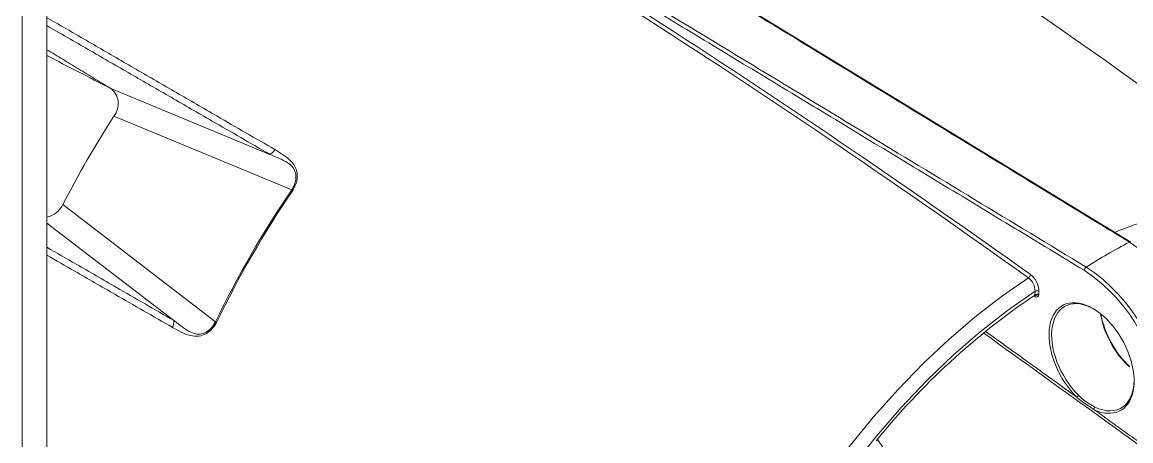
# Model space of a CAD drawing. Extents: x 8 to 113, y 2 to 87.
# Drawn here: x 77.36 to 83.32, y 7.74 to 9.99 of the extents above; entities that cross this region are included whole.
import ezdxf

# ---------------------------------------------------------------- set-up
doc = ezdxf.new("R2010")
doc.units = 0
doc.header["$MEASUREMENT"] = 0
doc.layers.add('OBJECT', color=7, linetype='CONTINUOUS')

msp = doc.modelspace()

# ---------------------------------------------------------------- linework, layer by layer
at = {"layer": 'OBJECT', "linetype": 'Continuous', "lineweight": 15}
for p, q in [((77.4947, 5.7086), (77.4947, 13.0351)), ((77.3618, 5.6319), (77.3618, 12.9584)), ((77.8346, 9.6367), (78.6932, 9.2804)), ((77.8548, 9.4865), (78.8108, 9.09)), ((77.5798, 9.0102), (78.4012, 8.3806)), ((77.4947, 8.9103), (78.1776, 8.3872)), ((82.8066, 8.5244), (82.8071, 8.5455)), ((82.8282, 8.5452), (82.8278, 8.5268)), ((82.8073, 8.5196), (82.8073, 8.5196)), ((82.1205, 7.5199), (81.9597, 7.7487))]:
    msp.add_line(p, q, dxfattribs=at)
at = {"layer": 'OBJECT', "linetype": 'Continuous', "lineweight": 15, "flags": 128}
for points in [[(83.3216, 8.8094), (82.5408, 9.2854), (80.3271, 10.635)], [(83.2411, 8.8642), (83.3406, 8.9009), (83.4814, 8.9429), (83.6196, 8.9725), (83.7546, 8.9894), (83.8856, 8.9936), (84.0121, 8.985), (84.1335, 8.9637), (84.2492, 8.9298), (84.2992, 8.9105)], [(80.9121, 5.9257), (80.9658, 6.1121), (81.0285, 6.2991), (81.1, 6.486), (81.1799, 6.6717), (81.2679, 6.8554), (81.3635, 7.0364), (81.4663, 7.2137), (81.5758, 7.3865), (81.6915, 7.554), (81.8129, 7.7154), (81.9394, 7.8701), (82.0705, 8.0172), (82.2054, 8.1561), (82.3436, 8.2861), (82.4845, 8.4067), (82.6273, 8.5172), (82.7715, 8.6172)], [(82.8071, 8.5455), (82.6587, 8.4419), (82.5119, 8.327), (82.3672, 8.2013), (82.2256, 8.0655), (82.0877, 7.9202), (81.9542, 7.7663), (81.8258, 7.6045), (81.7032, 7.4357), (81.5869, 7.2607), (81.4777, 7.0803), (81.3759, 6.8956), (81.2823, 6.7075), (81.1972, 6.5169), (81.121, 6.3248), (81.0543, 6.1323), (80.9972, 5.9402)], [(82.8044, 8.518), (82.8059, 8.5189), (82.8076, 8.5196)]]:
    msp.add_lwpolyline(points, dxfattribs=at)
at = {"layer": 'OBJECT', "linetype": 'Continuous', "lineweight": 15}
for centre, radius, start, end in [((53.1883, -32.7807), 50.8818, 54.45018, 60.03199), ((53.5103, -32.2783), 50.306, 54.41677, 60.06412), ((64.8233, -16.083), 31.7217, 51.58312, 57.31953), ((86.6044, 27.0332), 19.4819, 242.12164, 243.2467), ((77.7748, 9.5522), 0.1035, 320.5785, 54.72733), ((82.9405, 6.2327), 6.0375, 147.38935, 152.61065), ((83.3829, 5.9774), 5.531, 145.75329, 154.2467), ((83.5598, 5.8752), 5.7286, 145.9009, 154.0991), ((79.014, 9.4247), 0.3916, 238.74754, 239.65042), ((77.4693, 9.063), 0.1224, 281.96475, 334.44836), ((84.7327, 6.0842), 3.0716, 117.49547, 122.49915), ((82.7802, 7.9916), 0.9766, 3.68812, 56.82053), ((83.0958, 8.6551), 0.0239, 124.34304, 174.81963), ((82.5652, 7.8934), 0.9167, 1.00012, 56.43823), ((82.5697, 7.8949), 0.9334, 0.87336, 56.6875), ((82.757, 8.6389), 0.0261, 303.87702, 349.29064), ((82.7185, 8.5463), 0.0886, 359.50207, 53.21638), ((82.7153, 8.5434), 0.1129, 0.92422, 53.41461), ((84.9969, 5.2805), 3.9141, 124.02777, 141.048), ((82.7998, 8.5232), 0.00684, 310.70212, 9.80917), ((82.8192, 8.5076), 0.021, 65.76543, 127.00877), ((82.8173, 8.5243), 0.0236, 62.50942, 115.8291), ((82.8303, 8.4868), 0.0401, 93.51233, 124.56783), ((82.7998, 8.516), 0.00667, 357.40134, 25.80278), ((83.6622, 8.5117), 0.5103, 189.7609, 226.59635), ((83.6881, 8.5267), 0.5373, 191.16373, 226.23138), ((78.2142, 8.0394), 0.3891, 60.35777, 61.26635), ((83.0537, 7.9655), 0.023, 120.38899, 155.59596), ((83.1374, 7.9103), 0.0145, 123.48561, 180.93997), ((83.2032, 8.0528), 0.1638, 240.65341, 284.44271)]:
    msp.add_arc(centre, radius, start, end, dxfattribs=at)
for centre, major_axis, ratio, start_param, end_param in [((83.111, 8.1862), (-0.1553, 0.2827), 0.593785, 3.015476, 8.328686), ((83.1181, 8.1901), (-0.1503, 0.274), 0.594304, 5.497205, 8.32911), ((83.1181, 8.1901), (-0.1503, 0.274), 0.594304, 2.447134, 3.954598)]:
    msp.add_ellipse(centre, major_axis=major_axis, ratio=ratio, start_param=start_param, end_param=end_param, dxfattribs=at)
for points, knots in [([(83.3146, 8.8089), (83.3075, 8.8132), (83.2723, 8.8347), (83.1241, 8.9251), (82.5314, 9.2864), (81.5685, 9.8734), (80.7185, 10.3916), (80.3201, 10.6345)], [0, 0, 0, 0, 0.007069, 0.035343, 0.14844, 0.600828, 1, 1, 1, 1]), ([(80.0768, 10.4941), (80.0839, 10.4898), (80.1193, 10.4683), (80.268, 10.3783), (80.8629, 10.0183), (81.8293, 9.4333), (82.6824, 8.9169), (83.0823, 8.6749)], [0, 0, 0, 0, 0.007069, 0.035343, 0.14844, 0.600828, 1, 1, 1, 1]), ([(77.4947, 10.0149), (77.5469, 9.9848), (77.6703, 9.9135), (77.8304, 9.8209), (78.0102, 9.717), (78.1905, 9.6126), (78.4391, 9.4688), (78.6164, 9.3662), (78.7209, 9.3057)], [0, 0, 0, 0, 0.129137, 0.305646, 0.3939, 0.570407, 0.746916, 1, 1, 1, 1]), ([(78.6933, 9.2803), (78.5887, 9.3407), (78.4111, 9.4433), (78.1621, 9.587), (77.9814, 9.6912), (77.8014, 9.7951), (77.6509, 9.882), (77.5371, 9.9477), (77.4947, 9.9722)], [0, 0, 0, 0, 0.259361, 0.440246, 0.621128, 0.71157, 0.892453, 1, 1, 1, 1]), ([(78.7209, 9.3057), (78.7166, 9.3003), (78.708, 9.2894), (78.6982, 9.2834), (78.6933, 9.2803)], [0, 0, 0, 0, 0.5, 1, 1, 1, 1]), ([(78.7209, 9.3057), (78.7218, 9.3052), (78.7524, 9.2874), (78.7967, 9.2606), (78.8344, 9.2097), (78.8432, 9.1675), (78.8374, 9.1253), (78.8232, 9.0996), (78.8161, 9.0868)], [0, 0, 0, 0, 0.01186, 0.400275, 0.577865, 0.721206, 0.860697, 1, 1, 1, 1]), ([(78.8108, 9.09), (78.8108, 9.09), (78.8186, 9.1014), (78.8305, 9.1267), (78.8356, 9.1642), (78.8295, 9.1884), (78.818, 9.2107), (78.8063, 9.223), (78.7793, 9.2418), (78.7449, 9.2589), (78.7103, 9.2737), (78.6932, 9.2804), (78.6932, 9.2804)], [0, 0, 0, 0, 0.000008, 0.1383139, 0.2766051, 0.3967327, 0.4171423, 0.5701768, 0.5911048, 0.7951279, 0.9999922, 1, 1, 1, 1]), ([(77.4947, 8.7814), (77.5472, 8.7511), (77.6714, 8.6794), (77.8988, 8.5481), (78.0744, 8.4467), (78.1776, 8.3871)], [0, 0, 0, 0, 0.232041, 0.548676, 1, 1, 1, 1]), ([(78.1694, 8.3506), (78.0662, 8.41), (77.8906, 8.5111), (77.666, 8.6405), (77.5445, 8.7105), (77.4947, 8.7392)], [0, 0, 0, 0, 0.45665, 0.777025, 1, 1, 1, 1]), ([(82.8278, 8.5268), (82.8278, 8.5267), (82.8274, 8.5258), (82.8265, 8.524), (82.8249, 8.5207), (82.8224, 8.5167), (82.8181, 8.5137), (82.8126, 8.513), (82.8085, 8.5148), (82.8064, 8.5157)], [0, 0, 0, 0, 0.004583, 0.103029, 0.201438, 0.395254, 0.602166, 0.800953, 1, 1, 1, 1]), ([(78.1694, 8.3506), (78.172, 8.357), (78.1771, 8.3699), (78.1775, 8.3814), (78.1776, 8.3871)], [0, 0, 0, 0, 0.5, 1, 1, 1, 1]), ([(78.4066, 8.3776), (78.3991, 8.3651), (78.384, 8.3401), (78.3503, 8.314), (78.3094, 8.3002), (78.2452, 8.3076), (78.2004, 8.333), (78.1694, 8.3506)], [0, 0, 0, 0, 0.13867, 0.277419, 0.423115, 0.599885, 1, 1, 1, 1]), ([(78.1776, 8.3872), (78.1776, 8.3872), (78.1783, 8.3866), (78.2085, 8.3637), (78.2469, 8.3315), (78.2939, 8.315), (78.3188, 8.3142), (78.3339, 8.3173), (78.3567, 8.328), (78.3795, 8.3453), (78.395, 8.3683), (78.4012, 8.3806), (78.4012, 8.3806)], [0, 0, 0, 0, 0.0000078, 0.0112353, 0.4084057, 0.550964, 0.5817757, 0.700643, 0.7246857, 0.8623899, 0.9999924, 1, 1, 1, 1]), ([(83.4647, 7.6473), (83.4614, 7.6497), (83.4394, 7.6656), (83.3426, 7.7354), (83.0351, 7.9569), (82.7463, 8.165), (82.5324, 8.3192)], [0, 0, 0, 0, 0.01065, 0.070826, 0.311529, 1, 1, 1, 1]), ([(83.1229, 7.91), (83.1017, 7.9234), (83.071, 7.9427), (83.0418, 7.9674), (83.0327, 7.975)], [0, 0, 0, 0, 0.690761, 1, 1, 1, 1]), ([(83.042, 7.9853), (83.0506, 7.977), (83.078, 7.9503), (83.1084, 7.9338), (83.1294, 7.9224)], [0, 0, 0, 0, 0.310503, 1, 1, 1, 1])]:
    msp.add_open_spline(points, degree=3, knots=knots, dxfattribs=at)
for points in [[(83.072, 8.6573), (80.0665, 10.4765)], [(77.4947, 9.843), (77.8346, 9.6367)], [(78.6932, 9.2804), (78.6933, 9.2803)], [(82.8064, 8.5157), (82.8045, 8.5167)], [(78.1776, 8.3871), (78.1776, 8.3872)], [(82.5434, 8.3276), (83.0327, 7.975)], [(83.1229, 7.91), (83.4691, 7.6606)]]:
    msp.add_open_spline(points, degree=1, dxfattribs=at)

doc.saveas('drawing.dxf')
